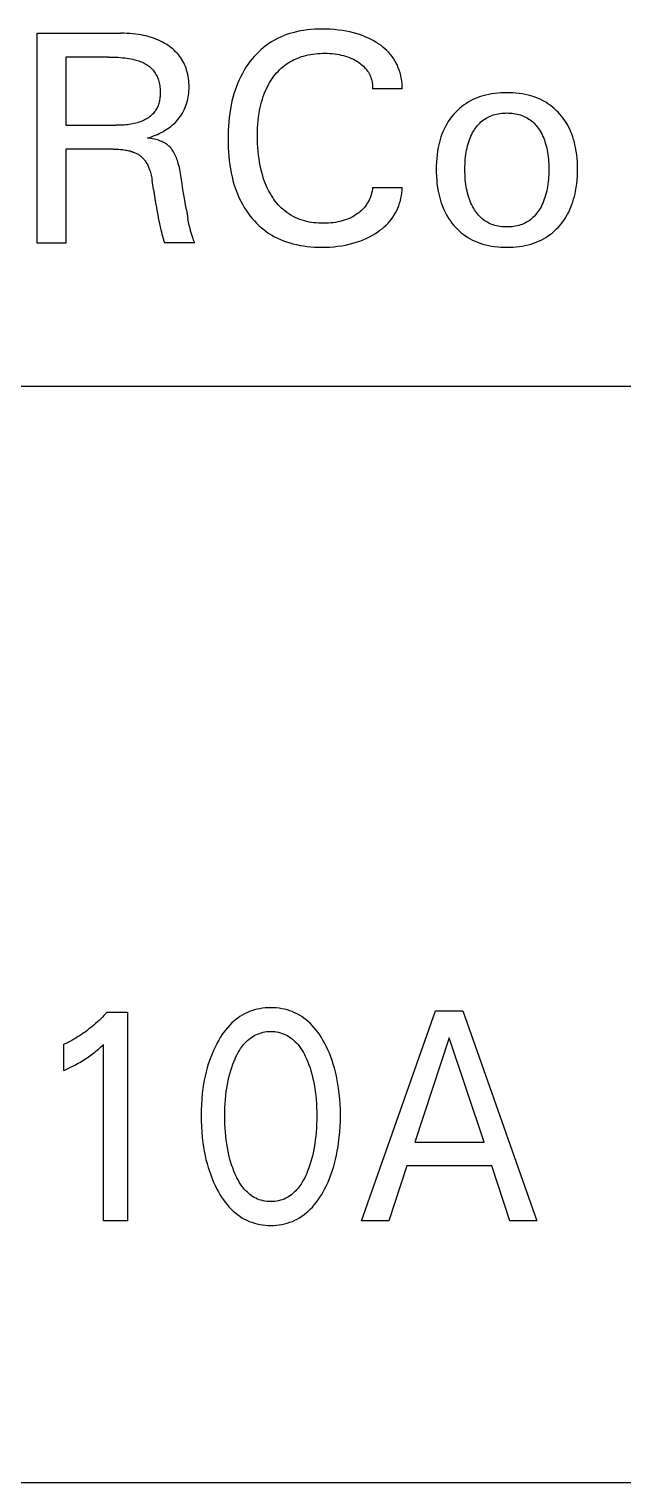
# Model space of a CAD drawing. Extents: x 0 to 420, y 0 to 297.
# Drawn here: x 164.84 to 171.07, y 169.47 to 184.71 of the extents above; entities that cross this region are included whole.
import ezdxf

# ---------------------------------------------------------------- set-up
doc = ezdxf.new("R2010")
doc.units = 0
doc.header["$LTSCALE"] = 23.1
doc.layers.add('10000_FRONT', color=7, linetype='CONTINUOUS')

msp = doc.modelspace()

# ---------------------------------------------------------------- linework, layer by layer
at = {"layer": '10000_FRONT', "color": 7, "linetype": 'CONTINUOUS'}
for p, q in [((164.929, 182.468), (164.929, 184.668)), ((164.929, 184.668), (165.805, 184.668)), ((165.837, 184.668), (165.805, 184.668)), ((165.868, 184.667), (165.837, 184.668)), ((165.9, 184.665), (165.868, 184.667)), ((165.932, 184.662), (165.9, 184.665)), ((165.963, 184.659), (165.932, 184.662)), ((165.995, 184.654), (165.963, 184.659)), ((166.019, 184.65), (165.995, 184.654)), ((166.043, 184.646), (166.019, 184.65)), ((166.066, 184.64), (166.043, 184.646)), ((166.09, 184.634), (166.066, 184.64)), ((166.113, 184.628), (166.09, 184.634)), ((166.136, 184.62), (166.113, 184.628)), ((166.159, 184.612), (166.136, 184.62)), ((166.18, 184.604), (166.159, 184.612)), ((166.2, 184.596), (166.18, 184.604)), ((167.446, 184.613), (167.415, 184.597)), ((167.477, 184.628), (167.446, 184.613)), ((167.509, 184.641), (167.477, 184.628)), ((167.541, 184.654), (167.509, 184.641)), ((167.574, 184.665), (167.541, 184.654)), ((167.607, 184.674), (167.574, 184.665)), ((167.645, 184.684), (167.607, 184.674)), ((167.682, 184.692), (167.645, 184.684)), ((167.72, 184.698), (167.682, 184.692)), ((167.758, 184.703), (167.72, 184.698)), ((167.796, 184.707), (167.758, 184.703)), ((167.835, 184.71), (167.796, 184.707)), ((167.873, 184.711), (167.835, 184.71)), ((167.911, 184.712), (167.873, 184.711)), ((167.955, 184.712), (167.911, 184.712)), ((167.998, 184.71), (167.955, 184.712)), ((168.041, 184.707), (167.998, 184.71)), ((168.084, 184.702), (168.041, 184.707)), ((168.127, 184.697), (168.084, 184.702)), ((168.166, 184.69), (168.127, 184.697)), ((168.204, 184.682), (168.166, 184.69)), ((168.242, 184.673), (168.204, 184.682)), ((168.28, 184.662), (168.242, 184.673)), ((168.317, 184.65), (168.28, 184.662)), ((168.345, 184.64), (168.317, 184.65)), ((168.373, 184.629), (168.345, 184.64)), ((168.401, 184.616), (168.373, 184.629)), ((168.428, 184.603), (168.401, 184.616)), ((168.454, 184.589), (168.428, 184.603)), ((166.22, 184.586), (166.2, 184.596)), ((166.24, 184.576), (166.22, 184.586)), ((166.26, 184.566), (166.24, 184.576)), ((166.279, 184.554), (166.26, 184.566)), ((166.298, 184.542), (166.279, 184.554)), ((166.315, 184.53), (166.298, 184.542)), ((166.332, 184.517), (166.315, 184.53)), ((166.348, 184.504), (166.332, 184.517)), ((166.364, 184.49), (166.348, 184.504)), ((166.379, 184.475), (166.364, 184.49)), ((166.394, 184.46), (166.379, 184.475)), ((166.408, 184.444), (166.394, 184.46)), ((167.225, 184.45), (167.202, 184.425)), ((167.25, 184.475), (167.225, 184.45)), ((167.275, 184.498), (167.25, 184.475)), ((167.301, 184.52), (167.275, 184.498)), ((167.328, 184.541), (167.301, 184.52)), ((167.356, 184.561), (167.328, 184.541)), ((167.385, 184.58), (167.356, 184.561)), ((167.415, 184.597), (167.385, 184.58)), ((167.793, 184.446), (167.818, 184.45)), ((167.818, 184.45), (167.843, 184.453)), ((167.843, 184.453), (167.868, 184.455)), ((167.868, 184.455), (167.893, 184.457)), ((167.893, 184.457), (167.918, 184.458)), ((167.918, 184.458), (167.943, 184.458)), ((167.943, 184.458), (167.968, 184.458)), ((167.968, 184.458), (167.994, 184.456)), ((167.994, 184.456), (168.019, 184.455)), ((168.019, 184.455), (168.044, 184.452)), ((168.044, 184.452), (168.069, 184.449)), ((168.069, 184.449), (168.092, 184.445)), ((168.481, 184.573), (168.454, 184.589)), ((168.504, 184.558), (168.481, 184.573)), ((168.528, 184.542), (168.504, 184.558)), ((168.55, 184.524), (168.528, 184.542)), ((168.572, 184.506), (168.55, 184.524)), ((168.593, 184.487), (168.572, 184.506)), ((168.613, 184.466), (168.593, 184.487)), ((168.631, 184.445), (168.613, 184.466)), ((165.23, 184.419), (165.23, 183.703)), ((165.674, 184.419), (165.23, 184.419)), ((165.674, 184.419), (165.7, 184.419)), ((165.7, 184.419), (165.725, 184.418)), ((165.725, 184.418), (165.751, 184.417)), ((165.751, 184.417), (165.776, 184.416)), ((165.776, 184.416), (165.802, 184.414)), ((165.802, 184.414), (165.827, 184.412)), ((165.827, 184.412), (165.848, 184.41)), ((165.848, 184.41), (165.869, 184.407)), ((165.869, 184.407), (165.89, 184.404)), ((165.89, 184.404), (165.911, 184.4)), ((165.911, 184.4), (165.931, 184.395)), ((165.931, 184.395), (165.952, 184.391)), ((165.952, 184.391), (165.966, 184.387)), ((165.966, 184.387), (165.98, 184.383)), ((165.98, 184.383), (165.994, 184.378)), ((165.994, 184.378), (166.008, 184.373)), ((166.008, 184.373), (166.022, 184.367)), ((166.022, 184.367), (166.035, 184.362)), ((166.035, 184.362), (166.048, 184.355)), ((166.048, 184.355), (166.06, 184.349)), ((166.06, 184.349), (166.072, 184.342)), ((166.072, 184.342), (166.083, 184.334)), ((166.083, 184.334), (166.094, 184.327)), ((166.094, 184.327), (166.104, 184.318)), ((166.104, 184.318), (166.115, 184.31)), ((166.115, 184.31), (166.124, 184.301)), ((166.124, 184.301), (166.134, 184.291)), ((166.421, 184.428), (166.408, 184.444)), ((166.433, 184.411), (166.421, 184.428)), ((166.444, 184.394), (166.433, 184.411)), ((166.454, 184.376), (166.444, 184.394)), ((166.464, 184.358), (166.454, 184.376)), ((166.473, 184.339), (166.464, 184.358)), ((166.481, 184.32), (166.473, 184.339)), ((166.488, 184.301), (166.481, 184.32)), ((166.494, 184.282), (166.488, 184.301)), ((167.116, 184.311), (167.096, 184.28)), ((167.136, 184.342), (167.116, 184.311)), ((167.158, 184.372), (167.136, 184.342)), ((167.18, 184.399), (167.158, 184.372)), ((167.202, 184.425), (167.18, 184.399)), ((167.468, 184.285), (167.485, 184.301)), ((167.485, 184.301), (167.502, 184.315)), ((167.502, 184.315), (167.519, 184.329)), ((167.519, 184.329), (167.537, 184.343)), ((167.537, 184.343), (167.556, 184.356)), ((167.556, 184.356), (167.575, 184.367)), ((167.575, 184.367), (167.595, 184.378)), ((167.595, 184.378), (167.615, 184.389)), ((167.615, 184.389), (167.635, 184.398)), ((167.635, 184.398), (167.656, 184.407)), ((167.656, 184.407), (167.677, 184.415)), ((167.677, 184.415), (167.698, 184.423)), ((167.698, 184.423), (167.72, 184.429)), ((167.72, 184.429), (167.744, 184.436)), ((167.744, 184.436), (167.768, 184.441)), ((167.768, 184.441), (167.793, 184.446)), ((168.092, 184.445), (168.115, 184.44)), ((168.115, 184.44), (168.137, 184.434)), ((168.137, 184.434), (168.16, 184.428)), ((168.16, 184.428), (168.182, 184.421)), ((168.182, 184.421), (168.202, 184.413)), ((168.202, 184.413), (168.222, 184.404)), ((168.222, 184.404), (168.241, 184.395)), ((168.241, 184.395), (168.261, 184.385)), ((168.261, 184.385), (168.279, 184.374)), ((168.279, 184.374), (168.294, 184.365)), ((168.294, 184.365), (168.308, 184.355)), ((168.308, 184.355), (168.321, 184.344)), ((168.321, 184.344), (168.335, 184.334)), ((168.335, 184.334), (168.347, 184.322)), ((168.347, 184.322), (168.359, 184.31)), ((168.359, 184.31), (168.37, 184.297)), ((168.37, 184.297), (168.38, 184.285)), ((168.648, 184.424), (168.631, 184.445)), ((168.663, 184.402), (168.648, 184.424)), ((168.677, 184.379), (168.663, 184.402)), ((168.69, 184.356), (168.677, 184.379)), ((168.702, 184.332), (168.69, 184.356)), ((168.712, 184.307), (168.702, 184.332)), ((168.722, 184.282), (168.712, 184.307)), ((166.134, 184.291), (166.143, 184.281)), ((166.143, 184.281), (166.151, 184.271)), ((166.151, 184.271), (166.159, 184.26)), ((166.159, 184.26), (166.166, 184.249)), ((166.166, 184.249), (166.173, 184.237)), ((166.173, 184.237), (166.179, 184.226)), ((166.179, 184.226), (166.185, 184.214)), ((166.185, 184.214), (166.19, 184.202)), ((166.19, 184.202), (166.195, 184.189)), ((166.195, 184.189), (166.199, 184.177)), ((166.199, 184.177), (166.204, 184.163)), ((166.204, 184.163), (166.207, 184.148)), ((166.207, 184.148), (166.211, 184.133)), ((166.501, 184.26), (166.494, 184.282)), ((166.506, 184.238), (166.501, 184.26)), ((166.51, 184.216), (166.506, 184.238)), ((166.513, 184.194), (166.51, 184.216)), ((166.516, 184.171), (166.513, 184.194)), ((166.518, 184.149), (166.516, 184.171)), ((166.519, 184.127), (166.518, 184.149)), ((167.03, 184.147), (167.015, 184.11)), ((167.045, 184.181), (167.03, 184.147)), ((167.061, 184.215), (167.045, 184.181)), ((167.078, 184.248), (167.061, 184.215)), ((167.096, 184.28), (167.078, 184.248)), ((167.352, 184.13), (167.366, 184.154)), ((167.366, 184.154), (167.38, 184.177)), ((167.38, 184.177), (167.395, 184.199)), ((167.395, 184.199), (167.409, 184.217)), ((167.409, 184.217), (167.423, 184.235)), ((167.423, 184.235), (167.437, 184.252)), ((167.437, 184.252), (167.452, 184.269)), ((167.452, 184.269), (167.468, 184.285)), ((168.38, 184.285), (168.389, 184.272)), ((168.389, 184.272), (168.398, 184.259)), ((168.398, 184.259), (168.406, 184.245)), ((168.406, 184.245), (168.413, 184.231)), ((168.413, 184.231), (168.419, 184.216)), ((168.419, 184.216), (168.425, 184.201)), ((168.425, 184.201), (168.43, 184.185)), ((168.43, 184.185), (168.435, 184.169)), ((168.435, 184.169), (168.438, 184.152)), ((168.438, 184.152), (168.441, 184.136)), ((168.73, 184.255), (168.722, 184.282)), ((168.738, 184.227), (168.73, 184.255)), ((168.743, 184.199), (168.738, 184.227)), ((168.748, 184.171), (168.743, 184.199)), ((168.751, 184.142), (168.748, 184.171)), ((166.211, 184.133), (166.213, 184.119)), ((166.213, 184.119), (166.215, 184.104)), ((166.215, 183.993), (166.213, 183.981)), ((166.215, 184.104), (166.217, 184.089)), ((166.216, 184.006), (166.215, 183.993)), ((166.217, 184.018), (166.216, 184.006)), ((166.217, 184.089), (166.218, 184.074)), ((166.218, 184.031), (166.217, 184.018)), ((166.218, 184.074), (166.218, 184.058)), ((166.218, 184.058), (166.218, 184.043)), ((166.218, 184.043), (166.218, 184.031)), ((166.507, 183.978), (166.511, 183.999)), ((166.511, 183.999), (166.514, 184.02)), ((166.514, 184.02), (166.516, 184.041)), ((166.516, 184.041), (166.518, 184.062)), ((166.518, 184.062), (166.519, 184.083)), ((166.519, 184.104), (166.519, 184.127)), ((166.519, 184.083), (166.519, 184.104)), ((166.979, 183.994), (166.969, 183.955)), ((166.99, 184.033), (166.979, 183.994)), ((167.002, 184.072), (166.99, 184.033)), ((167.015, 184.11), (167.002, 184.072)), ((167.288, 183.976), (167.297, 184.004)), ((167.297, 184.004), (167.307, 184.032)), ((167.307, 184.032), (167.317, 184.057)), ((167.317, 184.057), (167.328, 184.082)), ((167.328, 184.082), (167.34, 184.106)), ((167.34, 184.106), (167.352, 184.13)), ((168.441, 184.136), (168.442, 184.119)), ((168.442, 184.119), (168.443, 184.102)), ((168.443, 184.102), (168.443, 184.085)), ((168.752, 184.085), (168.443, 184.085)), ((168.752, 184.114), (168.751, 184.142)), ((168.752, 184.085), (168.752, 184.114)), ((169.546, 183.994), (169.519, 183.984)), ((169.573, 184.004), (169.546, 183.994)), ((169.6, 184.012), (169.573, 184.004)), ((169.628, 184.02), (169.6, 184.012)), ((169.659, 184.027), (169.628, 184.02)), ((169.69, 184.033), (169.659, 184.027)), ((169.722, 184.037), (169.69, 184.033)), ((169.754, 184.041), (169.722, 184.037)), ((169.786, 184.043), (169.754, 184.041)), ((169.818, 184.044), (169.786, 184.043)), ((169.849, 184.045), (169.818, 184.044)), ((169.881, 184.044), (169.849, 184.045)), ((169.913, 184.043), (169.881, 184.044)), ((169.945, 184.041), (169.913, 184.043)), ((169.977, 184.037), (169.945, 184.041)), ((170.009, 184.033), (169.977, 184.037)), ((170.04, 184.027), (170.009, 184.033)), ((170.071, 184.02), (170.04, 184.027)), ((170.099, 184.012), (170.071, 184.02)), ((170.126, 184.004), (170.099, 184.012)), ((170.153, 183.994), (170.126, 184.004)), ((170.18, 183.984), (170.153, 183.994)), ((166.159, 183.844), (166.151, 183.834)), ((166.167, 183.854), (166.159, 183.844)), ((166.173, 183.865), (166.167, 183.854)), ((166.179, 183.875), (166.173, 183.865)), ((166.185, 183.886), (166.179, 183.875)), ((166.19, 183.897), (166.185, 183.886)), ((166.195, 183.908), (166.19, 183.897)), ((166.199, 183.92), (166.195, 183.908)), ((166.202, 183.932), (166.199, 183.92)), ((166.206, 183.944), (166.202, 183.932)), ((166.209, 183.956), (166.206, 183.944)), ((166.211, 183.968), (166.209, 183.956)), ((166.213, 183.981), (166.211, 183.968)), ((166.45, 183.829), (166.459, 183.846)), ((166.459, 183.846), (166.468, 183.864)), ((166.468, 183.864), (166.476, 183.882)), ((166.476, 183.882), (166.484, 183.9)), ((166.484, 183.9), (166.49, 183.918)), ((166.49, 183.918), (166.496, 183.937)), ((166.496, 183.937), (166.502, 183.958)), ((166.502, 183.958), (166.507, 183.978)), ((166.953, 183.876), (166.946, 183.831)), ((166.961, 183.916), (166.953, 183.876)), ((166.969, 183.955), (166.961, 183.916)), ((167.254, 183.83), (167.259, 183.86)), ((167.259, 183.86), (167.265, 183.889)), ((167.265, 183.889), (167.272, 183.918)), ((167.272, 183.918), (167.279, 183.947)), ((167.279, 183.947), (167.288, 183.976)), ((169.313, 183.841), (169.294, 183.82)), ((169.333, 183.86), (169.313, 183.841)), ((169.353, 183.879), (169.333, 183.86)), ((169.374, 183.897), (169.353, 183.879)), ((169.396, 183.914), (169.374, 183.897)), ((169.419, 183.93), (169.396, 183.914)), ((169.443, 183.945), (169.419, 183.93)), ((169.468, 183.959), (169.443, 183.945)), ((169.493, 183.972), (169.468, 183.959)), ((169.519, 183.984), (169.493, 183.972)), ((170.206, 183.972), (170.18, 183.984)), ((170.231, 183.959), (170.206, 183.972)), ((170.256, 183.945), (170.231, 183.959)), ((170.28, 183.93), (170.256, 183.945)), ((170.302, 183.914), (170.28, 183.93)), ((170.325, 183.897), (170.302, 183.914)), ((170.346, 183.879), (170.325, 183.897)), ((170.366, 183.86), (170.346, 183.879)), ((170.386, 183.841), (170.366, 183.86)), ((170.405, 183.82), (170.386, 183.841)), ((165.23, 183.703), (165.754, 183.703)), ((165.771, 183.703), (165.754, 183.703)), ((165.788, 183.704), (165.771, 183.703)), ((165.806, 183.704), (165.788, 183.704)), ((165.823, 183.705), (165.806, 183.704)), ((165.841, 183.706), (165.823, 183.705)), ((165.858, 183.707), (165.841, 183.706)), ((165.875, 183.709), (165.858, 183.707)), ((165.893, 183.711), (165.875, 183.709)), ((165.91, 183.714), (165.893, 183.711)), ((165.927, 183.717), (165.91, 183.714)), ((165.944, 183.721), (165.927, 183.717)), ((165.961, 183.725), (165.944, 183.721)), ((165.978, 183.73), (165.961, 183.725)), ((165.995, 183.735), (165.978, 183.73)), ((166.012, 183.741), (165.995, 183.735)), ((166.024, 183.746), (166.012, 183.741)), ((166.036, 183.751), (166.024, 183.746)), ((166.048, 183.757), (166.036, 183.751)), ((166.059, 183.763), (166.048, 183.757)), ((166.071, 183.769), (166.059, 183.763)), ((166.082, 183.776), (166.071, 183.769)), ((166.093, 183.783), (166.082, 183.776)), ((166.104, 183.791), (166.093, 183.783)), ((166.114, 183.799), (166.104, 183.791)), ((166.124, 183.807), (166.114, 183.799)), ((166.133, 183.816), (166.124, 183.807)), ((166.142, 183.825), (166.133, 183.816)), ((166.151, 183.834), (166.142, 183.825)), ((166.315, 183.681), (166.331, 183.694)), ((166.331, 183.694), (166.346, 183.707)), ((166.346, 183.707), (166.361, 183.72)), ((166.361, 183.72), (166.376, 183.734)), ((166.376, 183.734), (166.39, 183.749)), ((166.39, 183.749), (166.403, 183.764)), ((166.403, 183.764), (166.416, 183.78)), ((166.416, 183.78), (166.428, 183.796)), ((166.428, 183.796), (166.439, 183.813)), ((166.439, 183.813), (166.45, 183.829)), ((166.932, 183.695), (166.929, 183.649)), ((166.935, 183.74), (166.932, 183.695)), ((166.94, 183.786), (166.935, 183.74)), ((166.946, 183.831), (166.94, 183.786)), ((167.238, 183.673), (167.241, 183.713)), ((167.241, 183.713), (167.244, 183.752)), ((167.244, 183.752), (167.248, 183.791)), ((167.248, 183.791), (167.251, 183.811)), ((167.251, 183.811), (167.254, 183.83)), ((169.205, 183.689), (169.191, 183.662)), ((169.22, 183.716), (169.205, 183.689)), ((169.236, 183.742), (169.22, 183.716)), ((169.253, 183.767), (169.236, 183.742)), ((169.271, 183.791), (169.253, 183.767)), ((169.29, 183.815), (169.271, 183.791)), ((169.294, 183.82), (169.29, 183.815)), ((169.521, 183.673), (169.531, 183.687)), ((169.531, 183.687), (169.542, 183.7)), ((169.542, 183.7), (169.553, 183.713)), ((169.553, 183.713), (169.565, 183.726)), ((169.565, 183.726), (169.578, 183.738)), ((169.578, 183.738), (169.591, 183.749)), ((169.591, 183.749), (169.604, 183.759)), ((169.604, 183.759), (169.618, 183.769)), ((169.618, 183.769), (169.632, 183.777)), ((169.632, 183.777), (169.646, 183.786)), ((169.646, 183.786), (169.661, 183.793)), ((169.661, 183.793), (169.676, 183.8)), ((169.676, 183.8), (169.691, 183.806)), ((169.691, 183.806), (169.707, 183.812)), ((169.707, 183.812), (169.724, 183.817)), ((169.724, 183.817), (169.742, 183.821)), ((169.742, 183.821), (169.759, 183.825)), ((169.759, 183.825), (169.777, 183.828)), ((169.777, 183.828), (169.795, 183.83)), ((169.795, 183.83), (169.813, 183.832)), ((169.813, 183.832), (169.831, 183.832)), ((169.831, 183.832), (169.849, 183.833)), ((169.849, 183.833), (169.868, 183.832)), ((169.868, 183.832), (169.886, 183.832)), ((169.886, 183.832), (169.904, 183.83)), ((169.904, 183.83), (169.922, 183.828)), ((169.922, 183.828), (169.94, 183.825)), ((169.94, 183.825), (169.957, 183.821)), ((169.957, 183.821), (169.975, 183.817)), ((169.975, 183.817), (169.992, 183.812)), ((169.992, 183.812), (170.008, 183.806)), ((170.008, 183.806), (170.023, 183.8)), ((170.023, 183.8), (170.038, 183.793)), ((170.038, 183.793), (170.053, 183.786)), ((170.053, 183.786), (170.067, 183.777)), ((170.067, 183.777), (170.081, 183.769)), ((170.081, 183.769), (170.095, 183.759)), ((170.095, 183.759), (170.108, 183.749)), ((170.108, 183.749), (170.121, 183.738)), ((170.121, 183.738), (170.134, 183.726)), ((170.134, 183.726), (170.146, 183.713)), ((170.146, 183.713), (170.157, 183.7)), ((170.157, 183.7), (170.168, 183.687)), ((170.168, 183.687), (170.178, 183.673)), ((170.422, 183.799), (170.405, 183.82)), ((170.438, 183.778), (170.422, 183.799)), ((170.454, 183.756), (170.438, 183.778)), ((170.469, 183.733), (170.454, 183.756)), ((170.483, 183.71), (170.469, 183.733)), ((170.496, 183.686), (170.483, 183.71)), ((170.508, 183.662), (170.496, 183.686)), ((166.084, 183.569), (166.105, 183.576)), ((166.102, 183.567), (166.084, 183.569)), ((166.12, 183.564), (166.102, 183.567)), ((166.105, 183.576), (166.127, 183.583)), ((166.138, 183.561), (166.12, 183.564)), ((166.127, 183.583), (166.148, 183.591)), ((166.156, 183.557), (166.138, 183.561)), ((166.148, 183.591), (166.169, 183.599)), ((166.173, 183.553), (166.156, 183.557)), ((166.169, 183.599), (166.188, 183.608)), ((166.186, 183.55), (166.173, 183.553)), ((166.198, 183.546), (166.186, 183.55)), ((166.188, 183.608), (166.208, 183.617)), ((166.21, 183.542), (166.198, 183.546)), ((166.208, 183.617), (166.227, 183.626)), ((166.222, 183.538), (166.21, 183.542)), ((166.234, 183.533), (166.222, 183.538)), ((166.227, 183.626), (166.246, 183.636)), ((166.246, 183.636), (166.263, 183.647)), ((166.263, 183.647), (166.281, 183.658)), ((166.281, 183.658), (166.298, 183.669)), ((166.298, 183.669), (166.315, 183.681)), ((166.929, 183.649), (166.928, 183.604)), ((166.928, 183.604), (166.928, 183.558)), ((166.928, 183.558), (166.928, 183.513)), ((167.236, 183.594), (167.237, 183.634)), ((167.237, 183.553), (167.236, 183.594)), ((167.237, 183.634), (167.238, 183.673)), ((167.238, 183.513), (167.237, 183.553)), ((169.15, 183.554), (169.142, 183.526)), ((169.159, 183.581), (169.15, 183.554)), ((169.169, 183.609), (169.159, 183.581)), ((169.18, 183.635), (169.169, 183.609)), ((169.191, 183.662), (169.18, 183.635)), ((169.451, 183.531), (169.457, 183.551)), ((169.457, 183.551), (169.465, 183.57)), ((169.465, 183.57), (169.473, 183.589)), ((169.473, 183.589), (169.482, 183.608)), ((169.482, 183.608), (169.491, 183.626)), ((169.491, 183.626), (169.502, 183.644)), ((169.502, 183.644), (169.511, 183.659)), ((169.511, 183.659), (169.521, 183.673)), ((170.178, 183.673), (170.188, 183.659)), ((170.188, 183.659), (170.197, 183.644)), ((170.197, 183.644), (170.199, 183.641)), ((170.199, 183.641), (170.209, 183.623)), ((170.209, 183.623), (170.218, 183.605)), ((170.218, 183.605), (170.227, 183.587)), ((170.227, 183.587), (170.235, 183.569)), ((170.235, 183.569), (170.242, 183.55)), ((170.242, 183.55), (170.248, 183.531)), ((170.519, 183.635), (170.508, 183.662)), ((170.53, 183.609), (170.519, 183.635)), ((170.54, 183.581), (170.53, 183.609)), ((170.549, 183.554), (170.54, 183.581)), ((170.557, 183.526), (170.549, 183.554)), ((165.23, 183.454), (165.23, 182.468)), ((165.725, 183.454), (165.23, 183.454)), ((165.725, 183.454), (165.74, 183.454)), ((165.74, 183.454), (165.755, 183.453)), ((165.755, 183.453), (165.769, 183.453)), ((165.769, 183.453), (165.784, 183.452)), ((165.784, 183.452), (165.798, 183.451)), ((165.798, 183.451), (165.813, 183.45)), ((165.813, 183.45), (165.827, 183.448)), ((165.827, 183.448), (165.841, 183.446)), ((165.841, 183.446), (165.853, 183.444)), ((165.853, 183.444), (165.865, 183.442)), ((165.865, 183.442), (165.877, 183.44)), ((165.877, 183.44), (165.889, 183.437)), ((165.889, 183.437), (165.901, 183.434)), ((165.901, 183.434), (165.912, 183.43)), ((165.912, 183.43), (165.924, 183.427)), ((165.924, 183.427), (165.935, 183.423)), ((165.935, 183.423), (165.944, 183.419)), ((165.944, 183.419), (165.952, 183.416)), ((165.952, 183.416), (165.961, 183.412)), ((165.961, 183.412), (165.969, 183.408)), ((165.969, 183.408), (165.977, 183.404)), ((165.977, 183.404), (165.985, 183.399)), ((165.985, 183.399), (165.993, 183.394)), ((165.993, 183.394), (166, 183.389)), ((166, 183.389), (166.008, 183.384)), ((166.008, 183.384), (166.015, 183.378)), ((166.246, 183.528), (166.234, 183.533)), ((166.255, 183.523), (166.246, 183.528)), ((166.265, 183.518), (166.255, 183.523)), ((166.274, 183.512), (166.265, 183.518)), ((166.283, 183.506), (166.274, 183.512)), ((166.292, 183.5), (166.283, 183.506)), ((166.301, 183.493), (166.292, 183.5)), ((166.309, 183.486), (166.301, 183.493)), ((166.317, 183.478), (166.309, 183.486)), ((166.324, 183.47), (166.317, 183.478)), ((166.331, 183.462), (166.324, 183.47)), ((166.337, 183.453), (166.331, 183.462)), ((166.344, 183.445), (166.337, 183.453)), ((166.35, 183.436), (166.344, 183.445)), ((166.356, 183.426), (166.35, 183.436)), ((166.361, 183.417), (166.356, 183.426)), ((166.368, 183.404), (166.361, 183.417)), ((166.375, 183.39), (166.368, 183.404)), ((166.381, 183.376), (166.375, 183.39)), ((166.928, 183.513), (166.93, 183.468)), ((166.93, 183.468), (166.932, 183.423)), ((166.932, 183.423), (166.936, 183.377)), ((167.24, 183.472), (167.238, 183.513)), ((167.243, 183.431), (167.24, 183.472)), ((167.247, 183.391), (167.243, 183.431)), ((167.253, 183.35), (167.247, 183.391)), ((169.118, 183.395), (169.114, 183.357)), ((169.123, 183.432), (169.118, 183.395)), ((169.13, 183.47), (169.123, 183.432)), ((169.136, 183.498), (169.13, 183.47)), ((169.142, 183.526), (169.136, 183.498)), ((169.417, 183.372), (169.42, 183.397)), ((169.42, 183.397), (169.424, 183.42)), ((169.424, 183.42), (169.428, 183.443)), ((169.428, 183.443), (169.432, 183.465)), ((169.432, 183.465), (169.438, 183.487)), ((169.438, 183.487), (169.444, 183.51)), ((169.444, 183.51), (169.451, 183.531)), ((170.248, 183.531), (170.255, 183.51)), ((170.255, 183.51), (170.261, 183.487)), ((170.261, 183.487), (170.267, 183.465)), ((170.267, 183.465), (170.271, 183.443)), ((170.271, 183.443), (170.275, 183.42)), ((170.275, 183.42), (170.279, 183.397)), ((170.279, 183.397), (170.282, 183.372)), ((170.563, 183.498), (170.557, 183.526)), ((170.569, 183.47), (170.563, 183.498)), ((170.576, 183.432), (170.569, 183.47)), ((170.581, 183.395), (170.576, 183.432)), ((170.585, 183.357), (170.581, 183.395)), ((166.015, 183.378), (166.022, 183.372)), ((166.022, 183.372), (166.029, 183.365)), ((166.029, 183.365), (166.035, 183.358)), ((166.035, 183.358), (166.042, 183.351)), ((166.042, 183.351), (166.048, 183.344)), ((166.048, 183.344), (166.054, 183.337)), ((166.054, 183.337), (166.059, 183.329)), ((166.059, 183.329), (166.065, 183.321)), ((166.065, 183.321), (166.07, 183.312)), ((166.07, 183.312), (166.076, 183.303)), ((166.076, 183.303), (166.081, 183.294)), ((166.081, 183.294), (166.086, 183.284)), ((166.086, 183.284), (166.09, 183.275)), ((166.09, 183.275), (166.095, 183.265)), ((166.095, 183.265), (166.099, 183.255)), ((166.099, 183.255), (166.103, 183.245)), ((166.103, 183.245), (166.106, 183.235)), ((166.106, 183.235), (166.111, 183.221)), ((166.387, 183.362), (166.381, 183.376)), ((166.393, 183.348), (166.387, 183.362)), ((166.398, 183.333), (166.393, 183.348)), ((166.402, 183.319), (166.398, 183.333)), ((166.407, 183.304), (166.402, 183.319)), ((166.413, 183.283), (166.407, 183.304)), ((166.418, 183.262), (166.413, 183.283)), ((166.423, 183.241), (166.418, 183.262)), ((166.427, 183.219), (166.423, 183.241)), ((166.936, 183.377), (166.94, 183.332)), ((166.94, 183.332), (166.946, 183.288)), ((166.946, 183.288), (166.953, 183.243)), ((166.953, 183.243), (166.961, 183.204)), ((167.258, 183.315), (167.253, 183.35)), ((167.265, 183.28), (167.258, 183.315)), ((167.272, 183.245), (167.265, 183.28)), ((167.281, 183.21), (167.272, 183.245)), ((169.111, 183.319), (169.109, 183.281)), ((169.109, 183.281), (169.109, 183.243)), ((169.109, 183.243), (169.109, 183.205)), ((169.114, 183.357), (169.111, 183.319)), ((169.41, 183.268), (169.411, 183.294)), ((169.41, 183.242), (169.41, 183.268)), ((169.41, 183.215), (169.41, 183.242)), ((169.411, 183.294), (169.412, 183.32)), ((169.412, 183.32), (169.414, 183.346)), ((169.414, 183.346), (169.417, 183.372)), ((170.282, 183.372), (170.285, 183.346)), ((170.285, 183.346), (170.287, 183.32)), ((170.287, 183.32), (170.288, 183.294)), ((170.288, 183.294), (170.289, 183.268)), ((170.289, 183.268), (170.289, 183.242)), ((170.289, 183.242), (170.289, 183.215)), ((170.588, 183.319), (170.585, 183.357)), ((170.59, 183.281), (170.588, 183.319)), ((170.59, 183.243), (170.59, 183.281)), ((170.59, 183.205), (170.59, 183.243)), ((166.111, 183.221), (166.115, 183.207)), ((166.115, 183.207), (166.118, 183.193)), ((166.118, 183.193), (166.122, 183.18)), ((166.122, 183.18), (166.125, 183.166)), ((166.125, 183.166), (166.128, 183.152)), ((166.128, 183.152), (166.13, 183.137)), ((166.13, 183.137), (166.132, 183.123)), ((166.146, 183.031), (166.132, 183.123)), ((166.431, 183.198), (166.427, 183.219)), ((166.435, 183.176), (166.431, 183.198)), ((166.438, 183.154), (166.435, 183.176)), ((166.444, 183.113), (166.438, 183.154)), ((166.456, 183.03), (166.444, 183.113)), ((166.961, 183.204), (166.97, 183.164)), ((166.97, 183.164), (166.979, 183.126)), ((166.979, 183.126), (166.99, 183.087)), ((166.99, 183.087), (167.003, 183.049)), ((167.291, 183.175), (167.281, 183.21)), ((167.301, 183.141), (167.291, 183.175)), ((167.311, 183.115), (167.301, 183.141)), ((167.321, 183.089), (167.311, 183.115)), ((167.331, 183.064), (167.321, 183.089)), ((169.109, 183.205), (169.111, 183.166)), ((169.111, 183.166), (169.114, 183.128)), ((169.114, 183.128), (169.117, 183.09)), ((169.117, 183.09), (169.123, 183.052)), ((169.411, 183.189), (169.41, 183.215)), ((169.412, 183.163), (169.411, 183.189)), ((169.414, 183.136), (169.412, 183.163)), ((169.417, 183.11), (169.414, 183.136)), ((169.42, 183.084), (169.417, 183.11)), ((169.424, 183.061), (169.42, 183.084)), ((170.279, 183.084), (170.275, 183.061)), ((170.282, 183.11), (170.279, 183.084)), ((170.285, 183.136), (170.282, 183.11)), ((170.287, 183.163), (170.285, 183.136)), ((170.288, 183.189), (170.287, 183.163)), ((170.289, 183.215), (170.288, 183.189)), ((170.576, 183.052), (170.582, 183.09)), ((170.582, 183.09), (170.585, 183.128)), ((170.585, 183.128), (170.588, 183.166)), ((170.588, 183.166), (170.59, 183.205)), ((166.146, 183.031), (166.154, 182.984)), ((166.154, 182.984), (166.161, 182.937)), ((166.161, 182.937), (166.169, 182.889)), ((166.465, 182.974), (166.456, 183.03)), ((166.474, 182.918), (166.465, 182.974)), ((167.003, 183.049), (167.016, 183.011)), ((167.016, 183.011), (167.031, 182.974)), ((167.031, 182.974), (167.046, 182.94)), ((167.046, 182.94), (167.062, 182.907)), ((167.343, 183.039), (167.331, 183.064)), ((167.355, 183.014), (167.343, 183.039)), ((167.369, 182.99), (167.355, 183.014)), ((167.383, 182.966), (167.369, 182.99)), ((167.396, 182.946), (167.383, 182.966)), ((167.409, 182.926), (167.396, 182.946)), ((167.423, 182.907), (167.409, 182.926)), ((168.413, 182.935), (168.405, 182.918)), ((168.42, 182.954), (168.413, 182.935)), ((168.427, 182.973), (168.42, 182.954)), ((168.432, 182.992), (168.427, 182.973)), ((168.437, 183.012), (168.432, 182.992)), ((168.441, 183.032), (168.437, 183.012)), ((168.443, 183.052), (168.441, 183.032)), ((168.443, 183.052), (168.752, 183.052)), ((168.734, 182.913), (168.74, 182.94)), ((168.74, 182.94), (168.745, 182.968)), ((168.745, 182.968), (168.749, 182.996)), ((168.749, 182.996), (168.751, 183.024)), ((168.751, 183.024), (168.752, 183.052)), ((169.123, 183.052), (169.129, 183.014)), ((169.129, 183.014), (169.135, 182.985)), ((169.135, 182.985), (169.142, 182.957)), ((169.142, 182.957), (169.15, 182.928)), ((169.15, 182.928), (169.158, 182.9)), ((169.428, 183.038), (169.424, 183.061)), ((169.432, 183.015), (169.428, 183.038)), ((169.438, 182.992), (169.432, 183.015)), ((169.444, 182.97), (169.438, 182.992)), ((169.451, 182.947), (169.444, 182.97)), ((169.458, 182.927), (169.451, 182.947)), ((169.465, 182.908), (169.458, 182.927)), ((170.241, 182.927), (170.234, 182.908)), ((170.248, 182.947), (170.241, 182.927)), ((170.255, 182.97), (170.248, 182.947)), ((170.261, 182.992), (170.255, 182.97)), ((170.267, 183.015), (170.261, 182.992)), ((170.271, 183.038), (170.267, 183.015)), ((170.275, 183.061), (170.271, 183.038)), ((170.541, 182.9), (170.549, 182.928)), ((170.549, 182.928), (170.557, 182.957)), ((170.557, 182.957), (170.564, 182.985)), ((170.564, 182.985), (170.57, 183.014)), ((170.57, 183.014), (170.576, 183.052)), ((166.169, 182.889), (166.177, 182.842)), ((166.177, 182.842), (166.186, 182.795)), ((166.186, 182.795), (166.191, 182.764)), ((166.482, 182.868), (166.474, 182.918)), ((166.491, 182.818), (166.482, 182.868)), ((166.491, 182.818), (166.508, 182.721)), ((167.062, 182.907), (167.079, 182.875)), ((167.079, 182.875), (167.097, 182.843)), ((167.097, 182.843), (167.117, 182.812)), ((167.117, 182.812), (167.138, 182.782)), ((167.138, 182.782), (167.16, 182.752)), ((167.438, 182.888), (167.423, 182.907)), ((167.454, 182.87), (167.438, 182.888)), ((167.47, 182.853), (167.454, 182.87)), ((167.487, 182.836), (167.47, 182.853)), ((167.504, 182.82), (167.487, 182.836)), ((167.523, 182.805), (167.504, 182.82)), ((167.543, 182.789), (167.523, 182.805)), ((167.564, 182.774), (167.543, 182.789)), ((167.586, 182.761), (167.564, 182.774)), ((168.282, 182.774), (168.265, 182.763)), ((168.297, 182.786), (168.282, 182.774)), ((168.312, 182.798), (168.297, 182.786)), ((168.327, 182.811), (168.312, 182.798)), ((168.341, 182.824), (168.327, 182.811)), ((168.354, 182.839), (168.341, 182.824)), ((168.366, 182.853), (168.354, 182.839)), ((168.377, 182.869), (168.366, 182.853)), ((168.387, 182.885), (168.377, 182.869)), ((168.396, 182.901), (168.387, 182.885)), ((168.405, 182.918), (168.396, 182.901)), ((168.67, 182.764), (168.683, 182.787)), ((168.683, 182.787), (168.696, 182.81)), ((168.696, 182.81), (168.707, 182.835)), ((168.707, 182.835), (168.717, 182.859)), ((168.717, 182.859), (168.726, 182.886)), ((168.726, 182.886), (168.734, 182.913)), ((169.158, 182.9), (169.168, 182.873)), ((169.168, 182.873), (169.178, 182.845)), ((169.178, 182.845), (169.19, 182.819)), ((169.19, 182.819), (169.202, 182.794)), ((169.202, 182.794), (169.214, 182.77)), ((169.473, 182.888), (169.465, 182.908)), ((169.482, 182.869), (169.473, 182.888)), ((169.492, 182.85), (169.482, 182.869)), ((169.502, 182.832), (169.492, 182.85)), ((169.511, 182.817), (169.502, 182.832)), ((169.521, 182.802), (169.511, 182.817)), ((169.531, 182.788), (169.521, 182.802)), ((169.542, 182.774), (169.531, 182.788)), ((169.553, 182.76), (169.542, 182.774)), ((170.157, 182.774), (170.146, 182.76)), ((170.168, 182.788), (170.157, 182.774)), ((170.178, 182.802), (170.168, 182.788)), ((170.188, 182.817), (170.178, 182.802)), ((170.197, 182.832), (170.188, 182.817)), ((170.207, 182.85), (170.197, 182.832)), ((170.217, 182.869), (170.207, 182.85)), ((170.226, 182.888), (170.217, 182.869)), ((170.234, 182.908), (170.226, 182.888)), ((170.485, 182.77), (170.497, 182.794)), ((170.497, 182.794), (170.509, 182.819)), ((170.509, 182.819), (170.521, 182.845)), ((170.521, 182.845), (170.531, 182.873)), ((170.531, 182.873), (170.541, 182.9)), ((166.191, 182.764), (166.197, 182.732)), ((166.197, 182.732), (166.204, 182.701)), ((166.204, 182.701), (166.21, 182.67)), ((166.21, 182.67), (166.217, 182.639)), ((166.217, 182.639), (166.224, 182.608)), ((166.511, 182.704), (166.508, 182.721)), ((166.515, 182.686), (166.511, 182.704)), ((166.518, 182.669), (166.515, 182.686)), ((166.522, 182.651), (166.518, 182.669)), ((166.526, 182.634), (166.522, 182.651)), ((166.53, 182.617), (166.526, 182.634)), ((167.16, 182.752), (167.181, 182.726)), ((167.181, 182.726), (167.204, 182.701)), ((167.204, 182.701), (167.227, 182.676)), ((167.227, 182.676), (167.251, 182.653)), ((167.251, 182.653), (167.276, 182.631)), ((167.276, 182.631), (167.302, 182.609)), ((167.609, 182.748), (167.586, 182.761)), ((167.632, 182.736), (167.609, 182.748)), ((167.656, 182.726), (167.632, 182.736)), ((167.68, 182.716), (167.656, 182.726)), ((167.704, 182.708), (167.68, 182.716)), ((167.729, 182.701), (167.704, 182.708)), ((167.753, 182.695), (167.729, 182.701)), ((167.778, 182.689), (167.753, 182.695)), ((167.803, 182.685), (167.778, 182.689)), ((167.828, 182.682), (167.803, 182.685)), ((167.853, 182.679), (167.828, 182.682)), ((167.878, 182.677), (167.853, 182.679)), ((167.903, 182.676), (167.878, 182.677)), ((167.929, 182.676), (167.903, 182.676)), ((167.954, 182.676), (167.929, 182.676)), ((167.98, 182.677), (167.954, 182.676)), ((168.005, 182.679), (167.98, 182.677)), ((168.03, 182.682), (168.005, 182.679)), ((168.055, 182.685), (168.03, 182.682)), ((168.078, 182.69), (168.055, 182.685)), ((168.101, 182.695), (168.078, 182.69)), ((168.123, 182.7), (168.101, 182.695)), ((168.146, 182.707), (168.123, 182.7)), ((168.168, 182.715), (168.146, 182.707)), ((168.188, 182.723), (168.168, 182.715)), ((168.208, 182.731), (168.188, 182.723)), ((168.228, 182.741), (168.208, 182.731)), ((168.247, 182.752), (168.228, 182.741)), ((168.265, 182.763), (168.247, 182.752)), ((168.52, 182.602), (168.542, 182.619)), ((168.542, 182.619), (168.564, 182.638)), ((168.564, 182.638), (168.585, 182.657)), ((168.585, 182.657), (168.605, 182.678)), ((168.605, 182.678), (168.624, 182.699)), ((168.624, 182.699), (168.64, 182.72)), ((168.64, 182.72), (168.656, 182.741)), ((168.656, 182.741), (168.67, 182.764)), ((169.214, 182.77), (169.228, 182.746)), ((169.228, 182.746), (169.242, 182.723)), ((169.242, 182.723), (169.258, 182.7)), ((169.258, 182.7), (169.274, 182.678)), ((169.274, 182.678), (169.291, 182.657)), ((169.291, 182.657), (169.31, 182.636)), ((169.31, 182.636), (169.33, 182.616)), ((169.565, 182.747), (169.553, 182.76)), ((169.577, 182.735), (169.565, 182.747)), ((169.59, 182.723), (169.577, 182.735)), ((169.603, 182.713), (169.59, 182.723)), ((169.617, 182.703), (169.603, 182.713)), ((169.631, 182.694), (169.617, 182.703)), ((169.645, 182.686), (169.631, 182.694)), ((169.66, 182.678), (169.645, 182.686)), ((169.675, 182.671), (169.66, 182.678)), ((169.691, 182.664), (169.675, 182.671)), ((169.706, 182.658), (169.691, 182.664)), ((169.724, 182.653), (169.706, 182.658)), ((169.741, 182.649), (169.724, 182.653)), ((169.759, 182.645), (169.741, 182.649)), ((169.777, 182.642), (169.759, 182.645)), ((169.795, 182.64), (169.777, 182.642)), ((169.813, 182.638), (169.795, 182.64)), ((169.831, 182.637), (169.813, 182.638)), ((169.849, 182.637), (169.831, 182.637)), ((169.868, 182.637), (169.849, 182.637)), ((169.886, 182.638), (169.868, 182.637)), ((169.904, 182.64), (169.886, 182.638)), ((169.922, 182.642), (169.904, 182.64)), ((169.94, 182.645), (169.922, 182.642)), ((169.958, 182.649), (169.94, 182.645)), ((169.975, 182.653), (169.958, 182.649)), ((169.993, 182.658), (169.975, 182.653)), ((170.008, 182.664), (169.993, 182.658)), ((170.024, 182.671), (170.008, 182.664)), ((170.039, 182.678), (170.024, 182.671)), ((170.054, 182.686), (170.039, 182.678)), ((170.068, 182.694), (170.054, 182.686)), ((170.082, 182.703), (170.068, 182.694)), ((170.096, 182.713), (170.082, 182.703)), ((170.109, 182.723), (170.096, 182.713)), ((170.122, 182.735), (170.109, 182.723)), ((170.134, 182.747), (170.122, 182.735)), ((170.146, 182.76), (170.134, 182.747)), ((170.369, 182.616), (170.389, 182.636)), ((170.389, 182.636), (170.408, 182.657)), ((170.408, 182.657), (170.425, 182.678)), ((170.425, 182.678), (170.441, 182.7)), ((170.441, 182.7), (170.457, 182.723)), ((170.457, 182.723), (170.471, 182.746)), ((170.471, 182.746), (170.485, 182.77)), ((165.23, 182.468), (164.929, 182.468)), ((166.224, 182.608), (166.23, 182.585)), ((166.23, 182.585), (166.236, 182.562)), ((166.236, 182.562), (166.242, 182.539)), ((166.242, 182.539), (166.248, 182.516)), ((166.248, 182.516), (166.255, 182.493)), ((166.255, 182.493), (166.262, 182.47)), ((166.581, 182.47), (166.262, 182.47)), ((166.533, 182.606), (166.53, 182.617)), ((166.536, 182.596), (166.533, 182.606)), ((166.538, 182.585), (166.536, 182.596)), ((166.541, 182.575), (166.538, 182.585)), ((166.544, 182.564), (166.541, 182.575)), ((166.548, 182.554), (166.544, 182.564)), ((166.551, 182.544), (166.548, 182.554)), ((166.555, 182.533), (166.551, 182.544)), ((166.558, 182.525), (166.555, 182.533)), ((166.561, 182.517), (166.558, 182.525)), ((166.564, 182.509), (166.561, 182.517)), ((166.567, 182.501), (166.564, 182.509)), ((166.57, 182.493), (166.567, 182.501)), ((166.574, 182.485), (166.57, 182.493)), ((166.578, 182.478), (166.574, 182.485)), ((166.581, 182.47), (166.578, 182.478)), ((167.302, 182.609), (167.329, 182.589)), ((167.329, 182.589), (167.357, 182.57)), ((167.357, 182.57), (167.386, 182.552)), ((167.386, 182.552), (167.416, 182.535)), ((167.416, 182.535), (167.447, 182.52)), ((167.447, 182.52), (167.478, 182.506)), ((167.478, 182.506), (167.51, 182.493)), ((167.51, 182.493), (167.542, 182.481)), ((167.542, 182.481), (167.575, 182.47)), ((167.575, 182.47), (167.608, 182.461)), ((168.235, 182.466), (168.272, 182.477)), ((168.272, 182.477), (168.309, 182.489)), ((168.309, 182.489), (168.343, 182.503)), ((168.343, 182.503), (168.376, 182.517)), ((168.376, 182.517), (168.409, 182.533)), ((168.409, 182.533), (168.441, 182.551)), ((168.441, 182.551), (168.473, 182.57)), ((168.473, 182.57), (168.497, 182.585)), ((168.497, 182.585), (168.52, 182.602)), ((169.33, 182.616), (169.35, 182.596)), ((169.35, 182.596), (169.371, 182.577)), ((169.371, 182.577), (169.393, 182.56)), ((169.393, 182.56), (169.416, 182.543)), ((169.416, 182.543), (169.44, 182.528)), ((169.44, 182.528), (169.465, 182.513)), ((169.465, 182.513), (169.49, 182.5)), ((169.49, 182.5), (169.517, 182.488)), ((169.517, 182.488), (169.543, 182.477)), ((169.543, 182.477), (169.571, 182.467)), ((169.571, 182.467), (169.598, 182.458)), ((170.101, 182.458), (170.128, 182.467)), ((170.128, 182.467), (170.156, 182.477)), ((170.156, 182.477), (170.182, 182.488)), ((170.182, 182.488), (170.209, 182.5)), ((170.209, 182.5), (170.234, 182.513)), ((170.234, 182.513), (170.259, 182.528)), ((170.259, 182.528), (170.283, 182.543)), ((170.283, 182.543), (170.306, 182.56)), ((170.306, 182.56), (170.328, 182.577)), ((170.328, 182.577), (170.349, 182.596)), ((170.349, 182.596), (170.369, 182.616)), ((167.608, 182.461), (167.645, 182.452)), ((167.645, 182.452), (167.682, 182.444)), ((167.682, 182.444), (167.72, 182.438)), ((167.72, 182.438), (167.758, 182.433)), ((167.758, 182.433), (167.796, 182.429)), ((167.796, 182.429), (167.835, 182.427)), ((167.835, 182.427), (167.873, 182.425)), ((167.873, 182.425), (167.911, 182.425)), ((167.911, 182.425), (167.954, 182.425)), ((167.954, 182.425), (167.996, 182.427)), ((167.996, 182.427), (168.038, 182.43)), ((168.038, 182.43), (168.08, 182.435)), ((168.08, 182.435), (168.121, 182.441)), ((168.121, 182.441), (168.159, 182.448)), ((168.159, 182.448), (168.197, 182.456)), ((168.197, 182.456), (168.235, 182.466)), ((169.598, 182.458), (169.626, 182.451)), ((169.626, 182.451), (169.657, 182.443)), ((169.657, 182.443), (169.689, 182.437)), ((169.689, 182.437), (169.721, 182.433)), ((169.721, 182.433), (169.753, 182.429)), ((169.753, 182.429), (169.785, 182.427)), ((169.785, 182.427), (169.817, 182.425)), ((169.817, 182.425), (169.849, 182.425)), ((169.849, 182.425), (169.882, 182.425)), ((169.882, 182.425), (169.914, 182.427)), ((169.914, 182.427), (169.946, 182.429)), ((169.946, 182.429), (169.978, 182.433)), ((169.978, 182.433), (170.01, 182.437)), ((170.01, 182.437), (170.042, 182.443)), ((170.042, 182.443), (170.073, 182.451)), ((170.073, 182.451), (170.101, 182.458)), ((134.06, 180.968), (203.56, 180.968)), ((165.645, 174.388), (165.628, 174.37)), ((165.661, 174.406), (165.645, 174.388)), ((165.661, 174.406), (165.875, 174.406)), ((165.875, 174.406), (165.875, 172.218)), ((167.126, 174.399), (167.101, 174.387)), ((167.152, 174.41), (167.126, 174.399)), ((167.179, 174.42), (167.152, 174.41)), ((167.206, 174.429), (167.179, 174.42)), ((167.234, 174.436), (167.206, 174.429)), ((167.262, 174.441), (167.234, 174.436)), ((167.29, 174.446), (167.262, 174.441)), ((167.318, 174.449), (167.29, 174.446)), ((167.347, 174.451), (167.318, 174.449)), ((167.376, 174.451), (167.347, 174.451)), ((167.405, 174.451), (167.376, 174.451)), ((167.433, 174.449), (167.405, 174.451)), ((167.462, 174.446), (167.433, 174.449)), ((167.49, 174.441), (167.462, 174.446)), ((167.518, 174.436), (167.49, 174.441)), ((167.546, 174.429), (167.518, 174.436)), ((167.574, 174.42), (167.546, 174.429)), ((167.6, 174.41), (167.574, 174.42)), ((167.626, 174.399), (167.6, 174.41)), ((167.651, 174.387), (167.626, 174.399)), ((168.327, 172.218), (169.103, 174.418)), ((169.103, 174.418), (169.387, 174.418)), ((169.387, 174.418), (170.164, 172.218)), ((165.486, 174.239), (165.467, 174.225)), ((165.504, 174.254), (165.486, 174.239)), ((165.522, 174.269), (165.504, 174.254)), ((165.541, 174.285), (165.522, 174.269)), ((165.559, 174.302), (165.541, 174.285)), ((165.576, 174.318), (165.559, 174.302)), ((165.594, 174.335), (165.576, 174.318)), ((165.611, 174.353), (165.594, 174.335)), ((165.628, 174.37), (165.611, 174.353)), ((166.921, 174.241), (166.901, 174.217)), ((166.942, 174.265), (166.921, 174.241)), ((166.965, 174.288), (166.942, 174.265)), ((166.985, 174.307), (166.965, 174.288)), ((167.007, 174.325), (166.985, 174.307)), ((167.029, 174.342), (167.007, 174.325)), ((167.052, 174.358), (167.029, 174.342)), ((167.076, 174.373), (167.052, 174.358)), ((167.101, 174.387), (167.076, 174.373)), ((167.676, 174.373), (167.651, 174.387)), ((167.7, 174.358), (167.676, 174.373)), ((167.723, 174.342), (167.7, 174.358)), ((167.745, 174.325), (167.723, 174.342)), ((167.767, 174.307), (167.745, 174.325)), ((167.788, 174.288), (167.767, 174.307)), ((167.81, 174.265), (167.788, 174.288)), ((167.831, 174.241), (167.81, 174.265)), ((167.851, 174.217), (167.831, 174.241)), ((165.25, 174.088), (165.229, 174.077)), ((165.271, 174.098), (165.25, 174.088)), ((165.291, 174.109), (165.271, 174.098)), ((165.311, 174.12), (165.291, 174.109)), ((165.332, 174.132), (165.311, 174.12)), ((165.352, 174.144), (165.332, 174.132)), ((165.371, 174.156), (165.352, 174.144)), ((165.391, 174.169), (165.371, 174.156)), ((165.41, 174.183), (165.391, 174.169)), ((165.43, 174.196), (165.41, 174.183)), ((165.449, 174.21), (165.43, 174.196)), ((165.467, 174.225), (165.449, 174.21)), ((166.814, 174.083), (166.809, 174.074)), ((166.83, 174.111), (166.814, 174.083)), ((166.846, 174.138), (166.83, 174.111)), ((166.863, 174.165), (166.846, 174.138)), ((166.881, 174.191), (166.863, 174.165)), ((166.901, 174.217), (166.881, 174.191)), ((167.104, 174.079), (167.118, 174.095)), ((167.118, 174.095), (167.133, 174.109)), ((167.133, 174.109), (167.149, 174.122)), ((167.149, 174.122), (167.166, 174.135)), ((167.166, 174.135), (167.183, 174.147)), ((167.183, 174.147), (167.2, 174.158)), ((167.2, 174.158), (167.219, 174.167)), ((167.219, 174.167), (167.237, 174.175)), ((167.237, 174.175), (167.256, 174.182)), ((167.256, 174.182), (167.275, 174.188)), ((167.275, 174.188), (167.295, 174.193)), ((167.295, 174.193), (167.315, 174.197)), ((167.315, 174.197), (167.335, 174.2)), ((167.335, 174.2), (167.355, 174.201)), ((167.355, 174.201), (167.376, 174.202)), ((167.376, 174.202), (167.396, 174.201)), ((167.396, 174.201), (167.417, 174.2)), ((167.417, 174.2), (167.437, 174.197)), ((167.437, 174.197), (167.457, 174.193)), ((167.457, 174.193), (167.476, 174.188)), ((167.476, 174.188), (167.496, 174.182)), ((167.496, 174.182), (167.515, 174.175)), ((167.515, 174.175), (167.533, 174.167)), ((167.533, 174.167), (167.551, 174.158)), ((167.551, 174.158), (167.569, 174.147)), ((167.569, 174.147), (167.586, 174.135)), ((167.586, 174.135), (167.602, 174.122)), ((167.602, 174.122), (167.618, 174.109)), ((167.618, 174.109), (167.633, 174.095)), ((167.633, 174.095), (167.648, 174.079)), ((167.871, 174.191), (167.851, 174.217)), ((167.889, 174.165), (167.871, 174.191)), ((167.906, 174.138), (167.889, 174.165)), ((167.922, 174.111), (167.906, 174.138)), ((167.938, 174.083), (167.922, 174.111)), ((167.956, 174.047), (167.938, 174.083)), ((169.246, 174.135), (168.884, 173.042)), ((169.61, 173.042), (169.246, 174.135)), ((165.229, 174.077), (165.208, 174.068)), ((165.208, 173.793), (165.208, 174.068)), ((165.453, 173.926), (165.467, 173.936)), ((165.467, 173.936), (165.481, 173.946)), ((165.481, 173.946), (165.494, 173.956)), ((165.494, 173.956), (165.508, 173.966)), ((165.508, 173.966), (165.52, 173.976)), ((165.52, 173.976), (165.532, 173.985)), ((165.532, 173.985), (165.543, 173.995)), ((165.543, 173.995), (165.556, 174.006)), ((165.556, 174.006), (165.569, 174.017)), ((165.569, 174.017), (165.581, 174.028)), ((165.581, 174.028), (165.595, 174.041)), ((165.595, 174.041), (165.609, 174.053)), ((165.609, 174.053), (165.622, 174.066)), ((165.622, 172.218), (165.622, 174.066)), ((166.746, 173.933), (166.733, 173.897)), ((166.76, 173.969), (166.746, 173.933)), ((166.775, 174.004), (166.76, 173.969)), ((166.792, 174.039), (166.775, 174.004)), ((166.809, 174.074), (166.792, 174.039)), ((167.001, 173.914), (167.011, 173.937)), ((167.011, 173.937), (167.022, 173.959)), ((167.022, 173.959), (167.034, 173.981)), ((167.034, 173.981), (167.047, 174.003)), ((167.047, 174.003), (167.06, 174.024)), ((167.06, 174.024), (167.075, 174.044)), ((167.075, 174.044), (167.09, 174.064)), ((167.09, 174.064), (167.104, 174.079)), ((167.648, 174.079), (167.661, 174.064)), ((167.661, 174.064), (167.677, 174.044)), ((167.677, 174.044), (167.691, 174.024)), ((167.691, 174.024), (167.705, 174.003)), ((167.705, 174.003), (167.718, 173.981)), ((167.718, 173.981), (167.729, 173.959)), ((167.729, 173.959), (167.741, 173.937)), ((167.741, 173.937), (167.751, 173.914)), ((167.974, 174.011), (167.956, 174.047)), ((167.99, 173.974), (167.974, 174.011)), ((168.004, 173.936), (167.99, 173.974)), ((168.018, 173.898), (168.004, 173.936)), ((165.208, 173.793), (165.231, 173.804)), ((165.231, 173.804), (165.254, 173.815)), ((165.254, 173.815), (165.278, 173.826)), ((165.278, 173.826), (165.301, 173.838)), ((165.301, 173.838), (165.324, 173.85)), ((165.324, 173.85), (165.341, 173.859)), ((165.341, 173.859), (165.358, 173.868)), ((165.358, 173.868), (165.374, 173.878)), ((165.374, 173.878), (165.391, 173.887)), ((165.391, 173.887), (165.408, 173.897)), ((165.408, 173.897), (165.424, 173.908)), ((165.424, 173.908), (165.438, 173.917)), ((165.438, 173.917), (165.453, 173.926)), ((166.709, 173.819), (166.698, 173.777)), ((166.721, 173.86), (166.709, 173.819)), ((166.733, 173.897), (166.721, 173.86)), ((166.946, 173.757), (166.956, 173.791)), ((166.956, 173.791), (166.966, 173.825)), ((166.966, 173.825), (166.978, 173.858)), ((166.978, 173.858), (166.991, 173.891)), ((166.991, 173.891), (167.001, 173.914)), ((167.751, 173.914), (167.761, 173.891)), ((167.761, 173.891), (167.764, 173.884)), ((167.764, 173.884), (167.776, 173.853)), ((167.776, 173.853), (167.787, 173.821)), ((167.787, 173.821), (167.797, 173.788)), ((167.797, 173.788), (167.806, 173.756)), ((168.031, 173.86), (168.018, 173.898)), ((168.043, 173.819), (168.031, 173.86)), ((168.054, 173.777), (168.043, 173.819)), ((166.672, 173.649), (166.665, 173.606)), ((166.679, 173.692), (166.672, 173.649)), ((166.688, 173.734), (166.679, 173.692)), ((166.698, 173.777), (166.688, 173.734)), ((166.915, 173.609), (166.922, 173.647)), ((166.922, 173.647), (166.929, 173.685)), ((166.929, 173.685), (166.937, 173.723)), ((166.937, 173.723), (166.946, 173.757)), ((167.806, 173.756), (167.814, 173.723)), ((167.814, 173.723), (167.823, 173.685)), ((167.823, 173.685), (167.83, 173.647)), ((167.83, 173.647), (167.837, 173.609)), ((168.064, 173.734), (168.054, 173.777)), ((168.073, 173.692), (168.064, 173.734)), ((168.08, 173.649), (168.073, 173.692)), ((168.087, 173.606), (168.08, 173.649)), ((166.653, 173.493), (166.649, 173.436)), ((166.658, 173.55), (166.653, 173.493)), ((166.665, 173.606), (166.658, 173.55)), ((166.898, 173.447), (166.901, 173.49)), ((166.901, 173.49), (166.905, 173.532)), ((166.905, 173.532), (166.91, 173.571)), ((166.91, 173.571), (166.915, 173.609)), ((167.837, 173.609), (167.842, 173.571)), ((167.842, 173.571), (167.847, 173.532)), ((167.847, 173.532), (167.85, 173.49)), ((167.85, 173.49), (167.854, 173.447)), ((168.094, 173.55), (168.087, 173.606)), ((168.099, 173.493), (168.094, 173.55)), ((168.102, 173.436), (168.099, 173.493)), ((166.647, 173.379), (166.646, 173.322)), ((166.646, 173.322), (166.647, 173.264)), ((166.649, 173.436), (166.647, 173.379)), ((166.894, 173.319), (166.895, 173.362)), ((166.895, 173.362), (166.896, 173.405)), ((166.896, 173.405), (166.898, 173.447)), ((167.854, 173.447), (167.856, 173.405)), ((167.856, 173.405), (167.857, 173.362)), ((167.857, 173.362), (167.857, 173.319)), ((168.105, 173.379), (168.102, 173.436)), ((168.105, 173.322), (168.105, 173.379)), ((168.105, 173.265), (168.105, 173.322)), ((166.647, 173.264), (166.649, 173.206)), ((166.649, 173.206), (166.653, 173.149)), ((166.895, 173.276), (166.894, 173.319)), ((166.896, 173.233), (166.895, 173.276)), ((166.898, 173.189), (166.896, 173.233)), ((166.901, 173.146), (166.898, 173.189)), ((167.854, 173.189), (167.851, 173.146)), ((167.856, 173.233), (167.854, 173.189)), ((167.857, 173.276), (167.856, 173.233)), ((167.857, 173.319), (167.857, 173.276)), ((168.099, 173.149), (168.103, 173.207)), ((168.103, 173.207), (168.105, 173.265)), ((166.653, 173.149), (166.658, 173.091)), ((166.658, 173.091), (166.665, 173.033)), ((166.665, 173.033), (166.671, 172.99)), ((166.905, 173.103), (166.901, 173.146)), ((166.91, 173.064), (166.905, 173.103)), ((166.915, 173.025), (166.91, 173.064)), ((166.921, 172.986), (166.915, 173.025)), ((167.837, 173.025), (167.831, 172.986)), ((167.842, 173.064), (167.837, 173.025)), ((167.847, 173.103), (167.842, 173.064)), ((167.851, 173.146), (167.847, 173.103)), ((168.081, 172.991), (168.087, 173.034)), ((168.087, 173.034), (168.094, 173.091)), ((168.094, 173.091), (168.099, 173.149)), ((168.884, 173.042), (169.61, 173.042)), ((166.671, 172.99), (166.679, 172.946)), ((166.679, 172.946), (166.687, 172.903)), ((166.687, 172.903), (166.697, 172.86)), ((166.928, 172.947), (166.921, 172.986)), ((166.937, 172.909), (166.928, 172.947)), ((166.945, 172.874), (166.937, 172.909)), ((166.955, 172.84), (166.945, 172.874)), ((167.806, 172.874), (167.797, 172.84)), ((167.815, 172.909), (167.806, 172.874)), ((167.823, 172.947), (167.815, 172.909)), ((167.831, 172.986), (167.823, 172.947)), ((168.055, 172.861), (168.065, 172.904)), ((168.065, 172.904), (168.073, 172.947)), ((168.073, 172.947), (168.081, 172.991)), ((166.697, 172.86), (166.708, 172.818)), ((166.708, 172.818), (166.72, 172.776)), ((166.72, 172.776), (166.732, 172.737)), ((166.732, 172.737), (166.746, 172.698)), ((166.965, 172.805), (166.955, 172.84)), ((166.977, 172.771), (166.965, 172.805)), ((166.99, 172.738), (166.977, 172.771)), ((166.999, 172.714), (166.99, 172.738)), ((167.01, 172.691), (166.999, 172.714)), ((167.752, 172.714), (167.742, 172.691)), ((167.762, 172.738), (167.752, 172.714)), ((167.775, 172.771), (167.762, 172.738)), ((167.786, 172.805), (167.775, 172.771)), ((167.797, 172.84), (167.786, 172.805)), ((168.006, 172.699), (168.02, 172.737)), ((168.02, 172.737), (168.032, 172.776)), ((168.032, 172.776), (168.044, 172.819)), ((168.044, 172.819), (168.055, 172.861)), ((168.801, 172.792), (168.613, 172.218)), ((169.692, 172.792), (168.801, 172.792)), ((169.882, 172.218), (169.692, 172.792)), ((166.746, 172.698), (166.76, 172.66)), ((166.76, 172.66), (166.776, 172.623)), ((166.776, 172.623), (166.793, 172.586)), ((166.793, 172.586), (166.811, 172.549)), ((167.021, 172.668), (167.01, 172.691)), ((167.033, 172.645), (167.021, 172.668)), ((167.045, 172.623), (167.033, 172.645)), ((167.059, 172.601), (167.045, 172.623)), ((167.074, 172.58), (167.059, 172.601)), ((167.089, 172.56), (167.074, 172.58)), ((167.101, 172.546), (167.089, 172.56)), ((167.662, 172.56), (167.65, 172.546)), ((167.678, 172.58), (167.662, 172.56)), ((167.693, 172.601), (167.678, 172.58)), ((167.706, 172.623), (167.693, 172.601)), ((167.719, 172.645), (167.706, 172.623)), ((167.731, 172.668), (167.719, 172.645)), ((167.742, 172.691), (167.731, 172.668)), ((167.94, 172.549), (167.959, 172.586)), ((167.959, 172.586), (167.976, 172.623)), ((167.976, 172.623), (167.992, 172.661)), ((167.992, 172.661), (168.006, 172.699)), ((166.811, 172.549), (166.827, 172.52)), ((166.827, 172.52), (166.843, 172.492)), ((166.843, 172.492), (166.86, 172.464)), ((166.86, 172.464), (166.879, 172.437)), ((166.879, 172.437), (166.898, 172.411)), ((166.898, 172.411), (166.918, 172.386)), ((167.114, 172.532), (167.101, 172.546)), ((167.127, 172.519), (167.114, 172.532)), ((167.141, 172.506), (167.127, 172.519)), ((167.155, 172.494), (167.141, 172.506)), ((167.17, 172.482), (167.155, 172.494)), ((167.186, 172.472), (167.17, 172.482)), ((167.201, 172.462), (167.186, 172.472)), ((167.218, 172.454), (167.201, 172.462)), ((167.236, 172.445), (167.218, 172.454)), ((167.255, 172.438), (167.236, 172.445)), ((167.275, 172.432), (167.255, 172.438)), ((167.295, 172.427), (167.275, 172.432)), ((167.315, 172.423), (167.295, 172.427)), ((167.335, 172.42), (167.315, 172.423)), ((167.355, 172.419), (167.335, 172.42)), ((167.376, 172.418), (167.355, 172.419)), ((167.396, 172.419), (167.376, 172.418)), ((167.417, 172.42), (167.396, 172.419)), ((167.437, 172.423), (167.417, 172.42)), ((167.457, 172.427), (167.437, 172.423)), ((167.477, 172.432), (167.457, 172.427)), ((167.496, 172.438), (167.477, 172.432)), ((167.515, 172.445), (167.496, 172.438)), ((167.534, 172.454), (167.515, 172.445)), ((167.55, 172.462), (167.534, 172.454)), ((167.566, 172.472), (167.55, 172.462)), ((167.582, 172.482), (167.566, 172.472)), ((167.596, 172.494), (167.582, 172.482)), ((167.611, 172.506), (167.596, 172.494)), ((167.625, 172.519), (167.611, 172.506)), ((167.638, 172.532), (167.625, 172.519)), ((167.65, 172.546), (167.638, 172.532)), ((167.834, 172.386), (167.854, 172.411)), ((167.854, 172.411), (167.873, 172.437)), ((167.873, 172.437), (167.891, 172.464)), ((167.891, 172.464), (167.909, 172.492)), ((167.909, 172.492), (167.925, 172.52)), ((167.925, 172.52), (167.94, 172.549)), ((166.918, 172.386), (166.94, 172.361)), ((166.94, 172.361), (166.962, 172.338)), ((166.962, 172.338), (166.983, 172.318)), ((166.983, 172.318), (167.005, 172.299)), ((167.005, 172.299), (167.027, 172.282)), ((167.027, 172.282), (167.05, 172.265)), ((167.05, 172.265), (167.074, 172.249)), ((167.678, 172.249), (167.702, 172.265)), ((167.702, 172.265), (167.725, 172.282)), ((167.725, 172.282), (167.748, 172.299)), ((167.748, 172.299), (167.769, 172.318)), ((167.769, 172.318), (167.79, 172.338)), ((167.79, 172.338), (167.813, 172.361)), ((167.813, 172.361), (167.834, 172.386)), ((165.875, 172.218), (165.622, 172.218)), ((167.074, 172.249), (167.099, 172.235)), ((167.099, 172.235), (167.124, 172.222)), ((167.124, 172.222), (167.15, 172.211)), ((167.15, 172.211), (167.177, 172.201)), ((167.177, 172.201), (167.205, 172.192)), ((167.205, 172.192), (167.233, 172.185)), ((167.233, 172.185), (167.261, 172.179)), ((167.261, 172.179), (167.289, 172.174)), ((167.289, 172.174), (167.318, 172.171)), ((167.318, 172.171), (167.347, 172.169)), ((167.347, 172.169), (167.376, 172.169)), ((167.376, 172.169), (167.405, 172.169)), ((167.405, 172.169), (167.434, 172.171)), ((167.434, 172.171), (167.463, 172.174)), ((167.463, 172.174), (167.491, 172.179)), ((167.491, 172.179), (167.52, 172.185)), ((167.52, 172.185), (167.547, 172.192)), ((167.547, 172.192), (167.575, 172.201)), ((167.575, 172.201), (167.602, 172.211)), ((167.602, 172.211), (167.628, 172.222)), ((167.628, 172.222), (167.653, 172.235)), ((167.653, 172.235), (167.678, 172.249)), ((168.613, 172.218), (168.327, 172.218)), ((170.164, 172.218), (169.882, 172.218)), ((203.56, 169.468), (134.06, 169.468))]:
    msp.add_line(p, q, dxfattribs=at)

doc.saveas('drawing.dxf')
